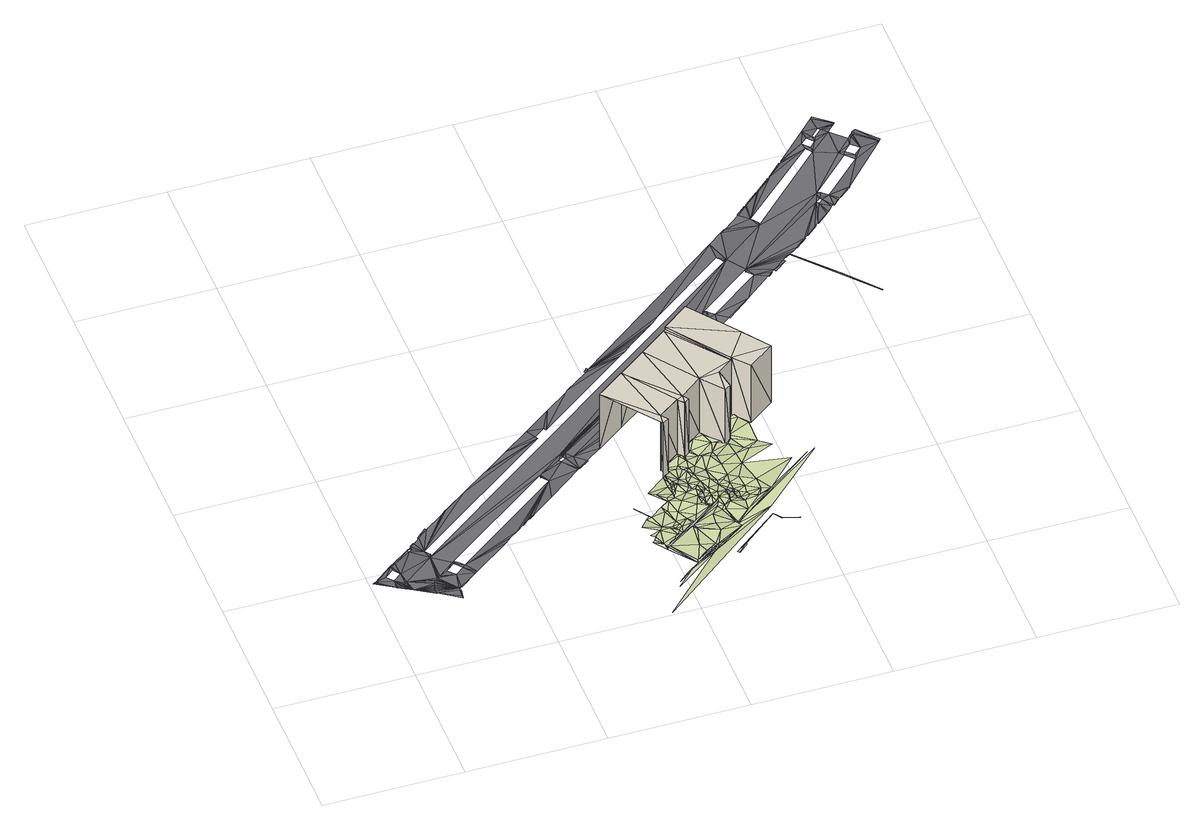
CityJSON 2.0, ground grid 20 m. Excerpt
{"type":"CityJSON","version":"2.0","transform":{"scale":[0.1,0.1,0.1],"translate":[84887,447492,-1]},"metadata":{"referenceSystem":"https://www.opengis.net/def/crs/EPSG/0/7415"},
"CityObjects":{
"object1":{"type":"GenericCityObject","attributes":{"bgt_status":"bestaand","bgt_type":"muur","plus_status":"geenWaarde","plus_type":"waardeOnbekend","relatievehoogteligging":"0"},"geometry":[{"type":"MultiSurface","lod":"1","boundaries":[[[0,1,2]],[[0,2,3]],[[3,4,5]],[[5,4,6]],[[4,7,8]],[[8,7,9]],[[4,3,7]],[[2,1,10]],[[2,7,3]],[[11,12,13]],[[12,14,13]],[[12,2,10]],[[12,10,14]]]}]},
"building1":{"type":"Building","attributes":{"bgt_status":"bestaand","hoek":"(1:-36.8)","identificatiebagpnd":"503100000022857","identificatiebagvbohoogstehuisnummer":"(1:503010000027107)","identificatiebagvbolaagstehuisnummer":"(1:503010000027106)","measuredHeight":9.77,"min-height-surface":0.03,"plaatsingspunt":"(1:84928.642447523.921)","plus_status":"geenWaarde","relatievehoogteligging":"0","tekst":"(1:17-19)"},"geometry":[{"type":"MultiSurface","lod":"1","boundaries":[[[15,16,17]],[[18,19,17]],[[16,20,17]],[[17,20,18]],[[21,22,15]],[[15,22,16]],[[23,24,17]],[[17,24,21]],[[17,21,15]],[[25,23,19]],[[19,23,17]],[[26,25,18]],[[18,25,19]],[[27,28,22]],[[22,28,16]],[[16,28,20]]]}]},
"object2":{"type":"GenericCityObject","attributes":{"bgt_status":"bestaand","bgt_type":"muur","plus_status":"geenWaarde","plus_type":"waardeOnbekend","relatievehoogteligging":"0"},"geometry":[{"type":"MultiSurface","lod":"1","boundaries":[[[29,30,31]],[[30,32,31]]]}]},
"building2":{"type":"Building","attributes":{"bgt_status":"bestaand","hoek":"(1:-36.8)","identificatiebagpnd":"503100000022858","identificatiebagvbolaagstehuisnummer":"(1:503010000027108)","measuredHeight":9.74,"min-height-surface":0.03,"plaatsingspunt":"(1:84931.822447528.541)","plus_status":"geenWaarde","relatievehoogteligging":"0","tekst":"(1:23)"},"geometry":[{"type":"MultiSurface","lod":"1","boundaries":[[[33,34,35]],[[36,37,35]],[[34,22,35]],[[35,21,36]],[[36,21,38]],[[35,22,21]],[[39,40,35]],[[35,40,33]],[[41,39,37]],[[37,39,35]],[[42,41,36]],[[36,41,37]],[[43,42,38]],[[38,42,36]],[[24,43,21]],[[21,43,38]],[[44,27,34]],[[34,27,22]]]}]},
"object3":{"type":"GenericCityObject","attributes":{"bgt_status":"bestaand","bgt_type":"muur","plus_status":"geenWaarde","plus_type":"waardeOnbekend","relatievehoogteligging":"0"},"geometry":[{"type":"MultiSurface","lod":"1","boundaries":[[[45,46,47]],[[47,48,49]],[[50,51,52]],[[51,53,52]],[[51,49,48]],[[51,48,53]],[[49,54,47]],[[45,47,54]],[[55,48,47]],[[46,55,47]]]}]},
"building3":{"type":"Building","attributes":{"bgt_status":"bestaand","hoek":"(1:-36.8)","identificatiebagpnd":"503100000022856","identificatiebagvbolaagstehuisnummer":"(1:503010000027109)","measuredHeight":9.67,"min-height-surface":0.03,"plaatsingspunt":"(1:84936.025447531.543)","plus_status":"geenWaarde","relatievehoogteligging":"0","tekst":"(1:27)"},"geometry":[{"type":"MultiSurface","lod":"1","boundaries":[[[56,57,58]],[[56,33,59]],[[59,60,61]],[[59,33,60]],[[58,34,33]],[[56,58,33]],[[62,63,59]],[[59,63,56]],[[64,62,61]],[[61,62,59]],[[65,64,60]],[[60,64,61]],[[40,65,33]],[[33,65,60]],[[66,44,58]],[[58,44,34]],[[67,66,57]],[[57,66,58]]]}]},
"building4":{"type":"Building","attributes":{"bgt_status":"bestaand","hoek":"(1:-36.8)","identificatiebagpnd":"503100000022786","identificatiebagvbolaagstehuisnummer":"(1:503010000027110)","measuredHeight":10.15,"min-height-surface":0.02,"plaatsingspunt":"(1:84939.413447534.185)","plus_status":"geenWaarde","relatievehoogteligging":"0","tekst":"(1:31)"},"geometry":[{"type":"MultiSurface","lod":"1","boundaries":[[[68,69,70]],[[68,71,72]],[[72,71,73]],[[71,68,70]],[[74,75,72]],[[72,75,68]],[[76,74,73]],[[73,74,72]],[[63,76,71]],[[71,76,73]],[[56,63,71]],[[57,56,70]],[[70,56,71]],[[77,67,69]],[[69,67,57]],[[69,57,70]]]}]},
"landuse1":{"type":"LandUse","attributes":{"bgt_fysiekvoorkomen":"onverhard","bgt_status":"bestaand","onbegroeidterreindeeloptalud":"0","plus_fysiekvoorkomen":"waardeOnbekend","plus_status":"geenWaarde","relatievehoogteligging":"0"},"geometry":[{"type":"MultiSurface","lod":"1","boundaries":[[[78,14,79]],[[80,14,78]],[[81,82,80]],[[80,83,14]],[[83,84,14]],[[80,82,83]],[[84,83,82]],[[84,85,14]],[[84,82,86]],[[85,13,14]],[[86,85,84]],[[87,88,82]],[[86,82,85]],[[85,82,89]],[[85,89,13]],[[89,82,90]],[[89,90,13]],[[13,90,91]],[[82,92,90]],[[91,92,13]],[[90,92,91]],[[82,88,92]],[[92,88,93]],[[88,94,93]]]}]},
"landuse2":{"type":"LandUse","attributes":{"bgt_fysiekvoorkomen":"erf","bgt_status":"bestaand","onbegroeidterreindeeloptalud":"0","plus_fysiekvoorkomen":"waardeOnbekend","plus_status":"geenWaarde","relatievehoogteligging":"0"},"geometry":[{"type":"MultiSurface","lod":"1","boundaries":[[[95,96,97]],[[98,99,96]],[[99,97,96]],[[100,95,97]],[[98,0,99]],[[0,97,99]],[[1,0,98]],[[101,102,100]],[[97,101,100]],[[1,98,10]],[[103,104,105]],[[101,105,104]],[[97,0,106]],[[101,97,106]],[[107,108,109]],[[108,103,109]],[[103,105,109]],[[110,105,101]],[[106,0,3]],[[111,2,12]],[[101,106,110]],[[105,110,112]],[[105,113,109]],[[110,106,114]],[[110,115,112]],[[115,110,114]],[[106,3,114]],[[116,105,112]],[[111,7,2]],[[117,111,12]],[[116,113,105]],[[113,118,109]],[[115,119,112]],[[114,3,120]],[[115,114,120]],[[116,112,119]],[[115,120,119]],[[11,117,12]],[[116,121,113]],[[118,113,121]],[[3,122,120]],[[11,111,117]],[[123,116,119]],[[120,123,119]],[[121,124,118]],[[125,121,116]],[[111,9,7]],[[11,9,111]],[[3,126,122]],[[127,128,129]],[[118,124,128]],[[116,123,125]],[[125,124,121]],[[120,122,123]],[[129,128,130]],[[131,127,129]],[[123,122,126]],[[132,128,124]],[[129,130,133]],[[13,134,11]],[[130,128,132]],[[135,124,125]],[[125,123,136]],[[9,137,8]],[[123,126,136]],[[124,135,132]],[[138,4,8]],[[11,137,9]],[[133,131,129]],[[130,132,133]],[[131,139,127]],[[11,134,137]],[[126,3,5]],[[125,140,135]],[[136,140,125]],[[141,133,132]],[[137,138,8]],[[131,133,142]],[[133,141,142]],[[143,132,135]],[[138,144,4]],[[145,131,142]],[[143,141,132]],[[141,146,142]],[[136,126,147]],[[145,139,131]],[[92,134,13]],[[148,145,142]],[[148,142,146]],[[141,149,146]],[[148,150,145]],[[139,145,151]],[[150,152,145]],[[146,149,148]],[[151,26,139]],[[152,151,145]],[[148,149,150]],[[143,149,141]],[[150,149,152]],[[144,153,4]],[[140,154,135]],[[143,135,154]],[[147,140,136]],[[134,92,137]],[[25,26,151]],[[152,155,151]],[[155,152,149]],[[156,149,143]],[[157,25,151]],[[147,126,5]],[[25,158,23]],[[153,6,4]],[[137,159,138]],[[157,151,155]],[[140,160,154]],[[160,140,147]],[[158,25,157]],[[156,161,149]],[[149,161,155]],[[162,156,143]],[[138,159,144]],[[143,154,163]],[[164,154,160]],[[163,162,143]],[[164,160,165]],[[160,147,165]],[[158,157,166]],[[162,161,156]],[[157,155,166]],[[154,164,167]],[[165,167,164]],[[161,168,155]],[[165,147,169]],[[170,163,154]],[[92,159,137]],[[161,162,171]],[[167,172,154]],[[173,153,144]],[[163,171,162]],[[166,174,158]],[[172,170,154]],[[159,173,144]],[[158,24,23]],[[175,167,165]],[[170,176,163]],[[175,165,169]],[[155,177,166]],[[155,168,178]],[[169,147,5]],[[176,171,163]],[[179,168,161]],[[176,170,180]],[[172,180,170]],[[178,177,155]],[[171,181,161]],[[172,167,182]],[[169,5,183]],[[169,183,175]],[[184,171,176]],[[185,158,174]],[[175,182,167]],[[180,184,176]],[[181,179,161]],[[172,184,180]],[[174,166,177]],[[179,178,168]],[[159,186,173]],[[173,187,153]],[[159,93,188]],[[159,188,186]],[[93,159,92]],[[153,187,6]],[[182,184,172]],[[186,189,173]],[[171,184,181]],[[190,183,5]],[[175,183,190]],[[190,5,6]],[[189,187,173]],[[191,158,185]],[[192,178,179]],[[191,24,158]],[[190,6,187]],[[193,174,177]],[[184,182,194]],[[195,177,178]],[[179,181,192]],[[182,175,196]],[[194,181,184]],[[196,175,190]],[[195,178,192]],[[186,197,189]],[[195,193,177]],[[196,194,182]],[[189,197,187]],[[193,198,174]],[[187,199,190]],[[93,200,188]],[[181,201,192]],[[181,194,201]],[[185,174,198]],[[188,200,186]],[[202,195,192]],[[187,197,199]],[[196,190,203]],[[195,202,193]],[[196,204,194]],[[190,199,205]],[[186,200,197]],[[206,191,185]],[[203,190,205]],[[202,198,193]],[[206,185,198]],[[194,204,201]],[[206,24,191]],[[199,197,207]],[[201,208,192]],[[202,192,208]],[[43,206,198]],[[209,196,203]],[[43,24,206]],[[199,207,205]],[[204,196,209]],[[198,42,43]],[[203,205,210]],[[207,197,211]],[[203,210,209]],[[204,212,201]],[[213,205,207]],[[212,208,201]],[[210,205,214]],[[215,198,202]],[[42,198,215]],[[214,209,210]],[[197,200,216]],[[217,204,209]],[[197,216,211]],[[214,205,213]],[[213,207,211]],[[41,42,218]],[[204,219,212]],[[220,202,208]],[[218,42,215]],[[39,41,221]],[[222,39,221]],[[223,209,214]],[[223,217,209]],[[224,204,217]],[[213,225,214]],[[226,41,218]],[[204,224,219]],[[221,41,226]],[[211,227,213]],[[225,228,214]],[[222,221,226]],[[215,202,220]],[[229,208,212]],[[228,223,214]],[[226,218,215]],[[216,227,211]],[[230,225,213]],[[224,217,223]],[[219,229,212]],[[230,213,227]],[[230,228,225]],[[230,223,228]],[[231,39,222]],[[232,200,93]],[[233,220,208]],[[219,224,229]],[[231,222,226]],[[216,234,227]],[[200,235,216]],[[230,227,236]],[[208,229,237]],[[208,237,233]],[[238,224,223]],[[230,238,223]],[[239,215,220]],[[234,236,227]],[[224,240,229]],[[241,226,215]],[[230,236,238]],[[239,220,233]],[[216,235,234]],[[238,240,224]],[[39,231,40]],[[242,233,237]],[[231,226,241]],[[239,233,242]],[[241,215,239]],[[235,243,234]],[[232,235,200]],[[234,244,236]],[[236,244,238]],[[237,229,245]],[[229,240,245]],[[235,246,243]],[[243,244,234]],[[247,240,238]],[[237,248,242]],[[231,241,249]],[[231,249,40]],[[246,244,243]],[[239,242,250]],[[241,239,251]],[[244,247,238]],[[232,246,235]],[[247,245,240]],[[248,237,245]],[[232,244,246]],[[250,251,239]],[[249,241,252]],[[249,252,40]],[[242,248,250]],[[252,241,251]],[[232,247,244]],[[252,65,40]],[[251,65,252]],[[65,251,250]],[[253,232,93]],[[254,248,245]],[[65,250,255]],[[250,248,256]],[[64,65,255]],[[255,250,256]],[[256,248,254]],[[257,64,255]],[[62,64,257]],[[247,258,245]],[[247,232,258]],[[259,62,257]],[[260,257,255]],[[261,254,245]],[[260,255,256]],[[256,254,260]],[[63,62,259]],[[262,259,257]],[[263,257,260]],[[260,254,261]],[[262,257,263]],[[63,259,264]],[[264,259,262]],[[63,264,262]],[[63,262,76]],[[262,263,76]]]}]},
"road1":{"type":"Road","attributes":{"bgt_status":"bestaand","function":"parkeervlak","plus_functiewegdeel":"waardeOnbekend","plus_fysiekvoorkomenwegdeel":"betonstraatstenen","plus_status":"geenWaarde","relatievehoogteligging":"0","surfacematerial":"openverharding","wegdeeloptalud":"0"},"geometry":[{"type":"MultiSurface","lod":"1","boundaries":[[[265,266,267]],[[265,267,268]],[[266,269,267]],[[270,271,272]],[[273,270,272]],[[274,273,275]],[[276,274,277]],[[276,278,279]],[[276,277,278]],[[274,275,277]],[[273,280,275]],[[273,272,280]],[[271,281,282]],[[271,283,272]],[[281,284,282]],[[271,282,283]],[[284,267,285]],[[284,285,282]],[[267,269,285]]]}]},
"road2":{"type":"Road","attributes":{"bgt_status":"bestaand","function":"voetpad","plus_functiewegdeel":"waardeOnbekend","plus_fysiekvoorkomenwegdeel":"gebakkenklinkers","plus_status":"geenWaarde","relatievehoogteligging":"0","surfacematerial":"openverharding","wegdeeloptalud":"0"},"geometry":[{"type":"MultiSurface","lod":"1","boundaries":[[[286,287,288]],[[286,289,290]],[[291,292,293]],[[294,295,296]],[[297,298,299]],[[300,287,301]],[[302,297,303]],[[304,302,305]],[[306,304,307]],[[307,304,308]],[[308,304,305]],[[309,308,310]],[[310,308,305]],[[311,310,305]],[[305,302,303]],[[312,313,314]],[[315,316,296]],[[296,316,317]],[[315,318,316]],[[319,320,315]],[[321,315,322]],[[322,323,324]],[[321,319,315]],[[325,326,327]],[[328,329,323]],[[330,328,323]],[[331,330,323]],[[332,331,323]],[[323,333,332]],[[323,315,333]],[[334,335,297]],[[313,297,299]],[[313,336,337]],[[313,299,336]],[[338,339,297]],[[335,298,297]],[[298,335,340]],[[340,335,341]],[[342,343,338]],[[293,344,327]],[[334,297,339]],[[334,339,345]],[[297,346,342]],[[342,338,297]],[[347,338,343]],[[347,343,348]],[[326,349,346]],[[342,346,350]],[[350,346,351]],[[351,346,349]],[[349,326,325]],[[325,327,344]],[[344,293,352]],[[293,292,352]],[[291,353,292]],[[29,353,30]],[[353,354,30]],[[353,291,354]],[[289,354,355]],[[355,354,356]],[[356,354,357]],[[357,354,358]],[[358,354,359]],[[359,354,360]],[[360,354,361]],[[361,354,291]],[[362,287,300]],[[363,362,364]],[[362,365,364]],[[362,300,365]],[[366,367,368]],[[367,369,368]],[[367,365,300]],[[367,300,369]],[[370,371,372]],[[370,373,371]],[[370,369,300]],[[370,300,373]],[[374,375,376]],[[374,376,377]],[[300,301,378]],[[379,380,381]],[[382,383,384]],[[382,385,383]],[[382,386,385]],[[382,387,386]],[[386,387,388]],[[388,387,389]],[[389,387,390]],[[390,387,391]],[[391,387,392]],[[392,393,394]],[[395,379,396]],[[397,398,399]],[[380,400,381]],[[287,286,301]],[[300,375,373]],[[300,379,375]],[[375,379,376]],[[376,379,381]],[[378,401,402]],[[378,403,401]],[[378,404,403]],[[403,404,405]],[[378,406,404]],[[378,301,406]],[[286,290,301]],[[290,289,407]],[[290,408,409]],[[290,410,408]],[[408,411,412]],[[408,410,411]],[[411,410,413]],[[290,414,410]],[[410,414,415]],[[290,407,414]],[[289,355,407]],[[397,416,398]],[[417,393,416]],[[394,393,417]],[[387,418,398]],[[392,387,393]],[[382,418,387]],[[417,397,396]],[[417,416,397]],[[418,399,398]],[[418,400,380]],[[395,380,379]],[[399,418,380]],[[397,395,396]],[[419,295,314]],[[294,296,303]],[[297,294,303]],[[314,295,294]],[[297,420,294]],[[297,313,420]],[[420,313,312]],[[313,419,314]],[[318,315,320]],[[421,419,313]],[[421,422,419]],[[315,323,322]],[[296,295,423]],[[424,333,315]],[[425,296,423]],[[317,303,296]],[[422,425,423]],[[422,421,424]],[[422,424,425]],[[421,333,424]]]}]},
"road3":{"type":"Road","attributes":{"bgt_status":"bestaand","function":"rijbaanlokaleweg","plus_functiewegdeel":"waardeOnbekend","plus_fysiekvoorkomenwegdeel":"betonstraatstenen","plus_status":"geenWaarde","relatievehoogteligging":"0","surfacematerial":"openverharding","wegdeeloptalud":"0"},"geometry":[{"type":"MultiSurface","lod":"1","boundaries":[[[279,278,290]],[[279,303,426]],[[322,324,427]],[[428,303,429]],[[430,429,303]],[[431,430,303]],[[432,431,317]],[[433,432,317]],[[434,433,317]],[[435,434,317]],[[436,435,317]],[[437,436,317]],[[438,437,427]],[[439,438,427]],[[440,439,427]],[[441,440,427]],[[442,441,427]],[[443,442,427]],[[444,443,427]],[[445,427,446]],[[447,427,445]],[[447,444,427]],[[427,437,317]],[[448,303,428]],[[427,321,322]],[[427,319,321]],[[427,320,319]],[[427,318,320]],[[317,431,303]],[[427,316,318]],[[448,426,303]],[[316,427,317]],[[303,279,290]],[[301,290,449]],[[396,301,450]],[[417,396,451]],[[452,417,451]],[[451,396,450]],[[453,451,450]],[[301,449,450]],[[290,454,449]],[[290,278,454]]]}]},
"road4":{"type":"Road","attributes":{"bgt_status":"bestaand","function":"voetpad","plus_functiewegdeel":"waardeOnbekend","plus_fysiekvoorkomenwegdeel":"gebakkenklinkers","plus_status":"geenWaarde","relatievehoogteligging":"0","surfacematerial":"openverharding","wegdeeloptalud":"0"},"geometry":[{"type":"MultiSurface","lod":"1","boundaries":[[[455,456,457]],[[458,459,460]],[[28,27,461]],[[462,463,464]],[[465,462,464]],[[466,467,468]],[[469,466,468]],[[460,459,470]],[[470,459,467]],[[471,472,473]],[[459,474,468]],[[472,474,459]],[[475,476,477]],[[478,457,456]],[[476,457,477]],[[455,479,456]],[[480,456,479]],[[481,482,479]],[[483,482,484]],[[484,482,485]],[[485,482,481]],[[486,485,481]],[[481,479,447]],[[446,481,445]],[[445,481,447]],[[447,479,444]],[[444,479,443]],[[443,479,442]],[[442,479,441]],[[441,479,440]],[[440,479,439]],[[439,479,438]],[[438,479,437]],[[437,479,436]],[[436,479,435]],[[435,479,434]],[[434,479,433]],[[433,479,432]],[[432,479,431]],[[431,479,455]],[[430,431,455]],[[77,265,67]],[[429,430,455]],[[487,476,475]],[[488,458,464]],[[489,448,487]],[[467,459,468]],[[472,459,473]],[[489,487,490]],[[491,490,487]],[[492,491,487]],[[493,494,426]],[[495,492,487]],[[496,495,487]],[[497,496,487]],[[494,498,426]],[[498,459,426]],[[499,497,487]],[[500,475,477]],[[501,274,276]],[[459,502,473]],[[459,475,502]],[[502,475,503]],[[503,475,500]],[[504,493,505]],[[505,493,426]],[[506,505,507]],[[507,505,426]],[[508,507,426]],[[268,488,464]],[[276,279,501]],[[265,66,67]],[[44,66,265]],[[274,501,273]],[[282,285,277]],[[273,501,270]],[[501,271,270]],[[285,266,278]],[[501,281,271]],[[501,284,281]],[[501,267,284]],[[285,269,266]],[[501,488,267]],[[509,266,265]],[[463,268,464]],[[463,461,268]],[[510,511,512]],[[265,268,44]],[[44,268,27]],[[27,268,461]],[[283,282,277]],[[272,283,277]],[[280,272,275]],[[275,272,277]],[[277,285,278]],[[449,512,450]],[[513,278,266]],[[514,454,515]],[[515,454,516]],[[516,454,517]],[[518,516,517]],[[519,518,517]],[[517,454,520]],[[521,517,520]],[[520,454,522]],[[523,510,512]],[[449,524,525]],[[526,524,527]],[[527,524,528]],[[529,527,528]],[[530,529,528]],[[531,530,528]],[[532,531,533]],[[533,531,528]],[[528,524,449]],[[534,535,536]],[[537,536,535]],[[538,450,539]],[[539,450,540]],[[541,539,540]],[[542,541,543]],[[543,541,540]],[[544,543,540]],[[450,545,540]],[[545,450,512]],[[546,547,536]],[[548,453,547]],[[549,453,548]],[[550,547,551]],[[552,452,553]],[[554,552,550]],[[555,554,550]],[[556,555,551]],[[557,556,558]],[[559,557,558]],[[560,559,558]],[[558,556,551]],[[561,558,551]],[[551,547,546]],[[546,536,562]],[[563,546,562]],[[564,536,537]],[[565,562,566]],[[562,564,566]],[[562,536,564]],[[567,511,568]],[[569,537,570]],[[537,535,570]],[[571,523,512]],[[545,536,540]],[[567,572,573]],[[567,568,572]],[[574,568,575]],[[568,511,575]],[[576,577,449]],[[578,510,579]],[[510,523,579]],[[512,449,571]],[[577,580,581]],[[581,571,577]],[[449,577,571]],[[582,449,583]],[[584,582,585]],[[449,586,576]],[[587,588,589]],[[586,584,588]],[[590,591,525]],[[582,584,586]],[[584,589,588]],[[586,449,582]],[[591,583,449]],[[591,592,583]],[[525,591,449]],[[593,592,591]],[[594,595,596]],[[590,594,596]],[[525,597,590]],[[597,598,594]],[[525,599,597]],[[590,597,594]],[[525,600,601]],[[602,520,522]],[[599,525,601]],[[603,600,604]],[[601,603,605]],[[601,600,603]],[[606,607,604]],[[265,606,509]],[[608,607,606]],[[77,606,265]],[[535,534,573]],[[512,511,567]],[[567,573,534]],[[534,536,545]],[[550,548,547]],[[555,550,551]],[[552,553,550]],[[452,451,553]],[[451,549,553]],[[451,453,549]],[[428,609,448]],[[428,429,455]],[[609,428,455]],[[499,487,475]],[[455,457,476]],[[609,487,448]],[[426,610,279]],[[426,459,458]],[[464,458,460]],[[610,426,458]],[[267,488,268]],[[610,501,279]],[[454,278,513]],[[509,513,266]],[[522,454,513]],[[604,509,606]],[[604,602,509]],[[600,602,604]],[[600,520,602]]]}]}
},
"vertices":[
[396,125,13],[397,124,13],[400,125,13],[423,142,15],[442,152,15],[485,184,17],[487,182,17],[440,150,15],[445,145,15],[444,144,15],[424,87,10],[458,109,14],[426,88,12],[460,107,14],[426,85,10],
[469,295,108],[416,368,108],[438,272,108],[436,257,108],[445,263,108],[375,338,108],[469,295,107],[416,368,107],[438,272,10],[469,295,10],[445,263,10],[436,257,10],[416,368,10],[375,338,10],
[406,484,11],[411,488,12],[405,486,11],[409,490,12],
[510,325,107],[456,398,107],[478,300,107],[477,287,107],[484,292,107],[476,286,107],[478,300,10],[510,325,10],[484,292,10],[477,287,10],[476,286,10],[456,398,10],
[582,124,10],[582,125,10],[559,131,11],[550,143,11],[550,142,11],[498,97,11],[497,99,11],[484,86,10],[482,89,10],[559,130,11],[559,131,10],
[562,345,107],[499,430,107],[496,428,107],[539,328,107],[535,293,107],[544,299,107],[539,328,10],[562,345,10],[544,299,10],[535,293,10],[496,428,10],[499,430,10],
[591,387,112],[537,459,112],[499,430,112],[562,345,112],[619,349,112],[581,321,112],[619,349,10],[591,387,10],[581,321,10],[537,459,10],
[407,70,12],[391,58,10],[414,74,12],[387,48,11],[454,97,12],[427,84,12],[438,91,12],[455,103,12],[451,98,12],[361,3,11],[552,157,11],[461,104,13],[465,106,13],[470,112,12],[504,134,11],[500,139,11],[644,245,11],
[386,145,10],[382,142,10],[394,134,12],[396,123,10],[394,130,13],[387,146,15],[397,157,14],[382,152,14],[388,185,11],[377,171,13],[402,166,11],[417,141,15],[379,211,11],[393,190,12],[396,188,11],[411,157,14],[436,113,15],[416,162,11],[415,191,12],[421,150,14],[419,158,11],[423,170,11],[443,100,14],[414,202,11],[426,162,13],[428,157,12],[420,192,11],[442,157,15],[439,171,11],[426,208,14],[432,187,11],[447,159,13],[407,234,11],[426,210,11],[415,225,13],[426,215,13],[435,236,12],[436,211,14],[437,221,12],[462,108,13],[443,202,15],[453,174,11],[473,132,15],[471,147,14],[436,256,11],[459,189,15],[441,224,14],[438,231,13],[454,216,14],[473,164,15],[439,238,14],[442,230,16],[475,181,15],[442,233,16],[447,232,17],[443,237,15],[438,256,14],[443,240,16],[484,178,14],[466,205,14],[453,244,13],[459,222,16],[446,264,12],[440,273,12],[497,141,14],[467,191,14],[461,231,15],[463,220,15],[467,215,17],[470,193,16],[472,188,14],[456,264,13],[474,199,14],[462,242,13],[480,183,14],[472,210,15],[471,221,18],[475,209,13],[488,170,13],[461,270,12],[482,196,18],[473,213,16],[464,262,12],[468,254,15],[470,242,15],[475,212,14],[478,229,16],[483,206,14],[485,185,16],[480,214,15],[468,289,12],[493,169,13],[494,176,14],[500,140,13],[493,173,17],[491,191,18],[468,292,13],[474,244,16],[473,262,12],[484,213,16],[473,259,14],[492,201,17],[502,178,17],[475,276,13],[503,184,16],[521,160,13],[491,228,17],[482,263,12],[501,199,16],[499,216,15],[504,191,18],[472,287,13],[506,184,17],[493,249,14],[505,201,17],[504,198,16],[515,185,13],[500,223,15],[514,192,13],[511,196,16],[493,280,12],[523,177,13],[509,207,15],[483,291,13],[508,222,16],[497,275,15],[483,294,12],[482,302,12],[515,202,15],[514,213,16],[514,196,14],[486,293,12],[519,184,14],[515,199,13],[516,230,15],[521,198,12],[497,314,12],[564,191,11],[506,270,17],[534,188,11],[543,181,13],[530,193,12],[515,251,16],[532,206,12],[512,279,14],[529,221,16],[518,299,12],[514,269,15],[543,184,11],[550,193,13],[542,246,14],[546,183,11],[550,211,14],[540,264,16],[512,317,12],[538,288,14],[524,294,15],[530,296,14],[631,239,13],[561,270,15],[544,297,13],[555,275,13],[545,304,13],[609,237,12],[549,334,12],[576,282,13],[593,269,13],[567,335,12],[577,319,13],[564,339,14],
[552,494,11],[545,504,10],[329,344,11],[337,334,11],[545,505,10],[326,345,11],[327,345,11],[544,508,10],[325,345,11],[324,345,11],[545,509,10],[323,345,11],[545,510,10],[546,510,10],[323,344,11],[544,509,10],[328,345,11],[544,506,10],[544,507,10],[328,344,11],[544,505,10],
[664,681,13],[672,686,12],[671,687,12],[643,665,12],[655,631,11],[459,498,12],[372,459,11],[320,395,11],[70,227,13],[45,211,13],[46,191,12],[90,223,12],[92,251,10],[83,243,10],[710,695,12],[717,680,11],[95,217,11],[94,210,11],[95,216,11],[95,211,11],[96,216,11],[96,215,11],[96,214,11],[96,213,11],[96,212,11],[95,212,11],[73,233,12],[77,239,10],[68,230,13],[33,181,12],[46,174,11],[49,175,11],[44,173,11],[40,171,11],[42,172,11],[38,170,11],[35,169,11],[32,169,11],[33,168,11],[295,401,11],[302,386,12],[318,398,12],[6,185,12],[5,185,12],[7,185,12],[7,186,12],[8,186,12],[9,187,12],[133,281,12],[107,262,12],[82,244,10],[76,240,10],[141,287,12],[140,286,12],[91,252,10],[105,264,12],[178,315,11],[148,294,11],[334,430,11],[140,287,12],[304,383,11],[141,288,12],[141,289,11],[257,373,11],[217,343,12],[217,343,11],[372,458,11],[407,484,11],[411,487,12],[530,552,14],[520,544,13],[510,537,12],[500,529,12],[489,521,12],[479,513,12],[469,505,12],[697,707,12],[696,708,12],[710,720,13],[711,719,13],[713,722,13],[713,721,13],[734,740,13],[734,739,13],[737,741,13],[757,761,13],[736,742,13],[758,760,13],[760,763,13],[760,762,13],[782,784,12],[781,785,12],[718,686,11],[823,800,13],[821,810,13],[786,787,12],[850,854,12],[876,837,12],[852,856,12],[876,836,12],[876,835,12],[851,832,13],[875,835,12],[875,834,12],[874,833,12],[873,833,12],[873,832,12],[855,828,13],[868,827,12],[831,800,13],[831,791,12],[840,809,13],[839,819,13],[831,819,13],[785,788,12],[719,684,11],[718,685,11],[719,683,11],[718,681,11],[719,682,11],[718,680,11],[643,639,12],[654,630,11],[655,630,11],[650,630,11],[652,630,11],[653,630,11],[651,630,11],[649,631,11],[649,630,11],[842,816,13],[863,822,12],[830,834,12],[44,213,13],[75,231,12],[9,188,10],[38,209,13],[39,207,13],[25,191,12],[38,201,13],
[284,315,11],[53,157,11],[94,172,11],[92,171,11],[91,170,11],[89,169,11],[88,168,11],[87,166,11],[85,165,11],[84,163,11],[83,162,11],[82,160,11],[81,158,11],[81,157,11],[80,155,11],[80,153,11],[79,151,11],[79,149,11],[79,147,11],[79,143,11],[79,141,11],[79,145,11],[118,191,11],[673,607,10],[809,714,11],[862,779,12],[884,801,12],[868,772,12],[591,545,10],
[115,165,13],[114,144,10],[141,163,10],[319,328,12],[291,299,12],[335,308,11],[375,338,11],[353,320,11],[352,321,11],[337,310,11],[338,309,11],[250,243,11],[250,244,11],[242,239,11],[243,238,11],[284,269,11],[231,229,11],[238,235,11],[231,230,11],[240,237,11],[132,180,12],[128,175,13],[144,165,10],[115,143,10],[111,142,10],[112,141,10],[80,141,11],[111,138,10],[112,138,10],[110,125,10],[110,126,10],[109,122,10],[119,188,12],[326,333,12],[119,191,11],[120,191,11],[120,192,11],[121,192,11],[283,310,11],[283,309,11],[121,191,11],[122,191,11],[123,191,11],[284,309,11],[124,190,11],[197,204,10],[323,337,12],[220,221,11],[206,211,11],[283,311,11],[283,312,11],[283,313,11],[283,314,11],[284,314,11],[564,508,11],[787,655,11],[792,659,11],[803,698,12],[560,512,11],[592,545,10],[592,546,10],[593,546,10],[596,545,10],[594,546,10],[595,546,10],[597,544,10],[597,545,10],[591,535,11],[771,641,11],[672,601,10],[679,591,11],[671,601,10],[671,602,10],[672,607,10],[671,603,10],[671,604,10],[671,605,10],[671,606,10],[672,606,10],[813,699,12],[823,685,12],[824,705,12],[832,692,12],[810,715,11],[811,715,11],[815,714,11],[812,715,11],[813,715,11],[814,715,11],[814,714,11],[810,703,12],[854,712,11],[880,760,12],[882,767,13],[871,778,12],[893,778,13],[921,784,11],[888,806,13],[882,790,12],[890,807,13],[891,808,13],[892,810,13],[893,811,13],[898,813,13],[895,812,13],[896,812,13],[924,787,11],[853,711,12],[855,712,11],[835,695,12],[854,710,12],[836,694,13],[806,694,12],[809,673,11],[832,692,13],[824,684,12],[766,637,11],[813,676,11],[820,683,12],[809,672,11],[793,658,11],[745,619,11],[750,623,11],[788,654,11],[772,640,11],[750,622,11],[767,636,11],[729,609,12],[725,605,12],[736,612,12],[730,608,12],[737,613,12],[829,505,14],[791,551,14],[829,504,14],[703,588,12],[707,591,12],[727,602,12],[709,588,12],[699,584,11],[699,583,11],[703,587,12],[696,583,11],[697,582,11],[659,552,11],[605,535,11],[658,551,11],[594,531,11],[621,523,11],[602,509,11],[622,522,11],[577,489,10],[602,508,11],[577,488,10],[106,178,11],[316,332,12]
]}
